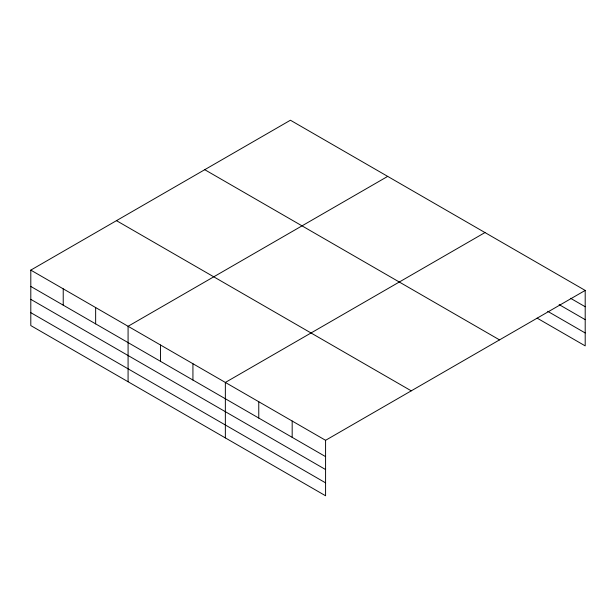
<?xml version="1.0" encoding="UTF-8"?>
<svg xmlns="http://www.w3.org/2000/svg" width="616" height="616" viewBox="0 0 616 616"><rect width="100%" height="100%" fill="white"/><g stroke="black" fill="none" stroke-linecap="round" stroke-linejoin="round"><path stroke-width="0.92" d="M30.8 270.116L325.579 440.309L325.579 495.772L30.8 325.579L30.8 270.116L290.421 120.228L585.2 290.421L585.2 345.884L537.121 318.125M387.695 176.392L128.082 326.28L128.082 381.743M484.977 232.555L225.356 382.444L225.356 437.907M325.579 440.309L585.2 290.421M570.532 298.275L585.2 306.737M559.128 304.604L585.2 319.658M547.716 311.326L585.2 332.963M204.743 169.693L499.53 339.886M116.47 220.651L411.257 390.844M30.8 286.44L325.579 456.625M30.8 299.353L325.579 469.546M30.8 312.666L325.579 482.852M292.176 421.021L292.176 437.337M258.766 401.732L258.766 418.048M192.931 363.725L192.931 380.041M160.506 344.999L160.506 361.322M95.649 307.561L95.649 323.877M63.225 288.842L63.225 305.159"/></g></svg>
